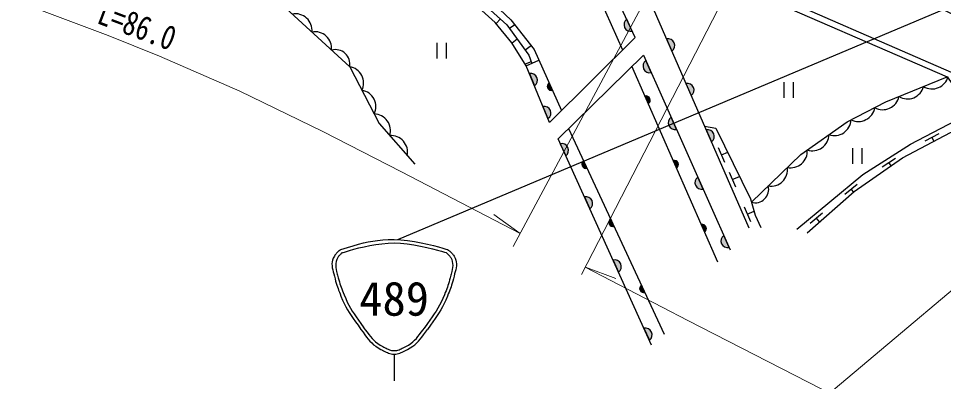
# Model space of a CAD drawing. Units: millimetres at full size, sheet at 1:1000; details may follow other scales. Extents: x 40000 to 680000, y 20000 to 380000.
# Drawn here: x 94534 to 164051, y 243515 to 270792 of the extents above; entities that cross this region are included whole.
import ezdxf
from ezdxf.enums import TextEntityAlignment as Align

# ---------------------------------------------------------------- set-up
doc = ezdxf.new("R2010")
doc.units = ezdxf.units.MM
doc.header["$LTSCALE"] = 1000
doc.linetypes.add('DASHED', pattern=[7.5, 6, -1.5])
for name, color, linetype, lineweight in [('M-BGD', 7, 'Continuous', 25), ('M-STR-HTXT', 7, 'Continuous', 13), ('M-STR-STRC', 7, 'Continuous', 25)]:
    doc.layers.add(name, color=color, linetype=linetype, lineweight=lineweight)
doc.styles.add('ＭＳ ゴシック', font='')
doc.styles.get('ＭＳ ゴシック').set_extended_font_data('MS Gothic')

msp = doc.modelspace()

# ---------------------------------------------------------------- hatches: boundary and pattern name
at = {"layer": 'M-BGD'}
for points in [[(140666, 269843, -0.82183), (140247, 270741)], [(143238, 269257, -0.82183), (143634, 268349)], [(142087, 266729, -0.82183), (141685, 267634)], [(132931, 266649, -0.82183), (133309, 265734)], [(134666, 265396), (134410, 265967, 0.84072)], [(144698, 265909, -0.82183), (145094, 265000)], [(141615, 264964), (141866, 264391, 0.84072)], [(133948, 264188, -0.82183), (134327, 263272)], [(143987, 262460, -0.82183), (143584, 263366)], [(146216, 262426, -0.82183), (146612, 261518)], [(135251, 261379, -0.82183), (135661, 260477)], [(137270, 259539), (137006, 260106, 0.84072)], [(143733, 260126), (143984, 259553, 0.84072)], [(145984, 257972, -0.82183), (145581, 258877)], [(137060, 257390, -0.82183), (137469, 256488)], [(139040, 255734), (139304, 255167, -0.84072)], [(145844, 255302), (146095, 254729, 0.84072)], [(147937, 253582, -0.82183), (147535, 254487)], [(139214, 252639, -0.82183), (139623, 251737)], [(141615, 250201), (141351, 250768, 0.84072)], [(141538, 247514, -0.82183), (141947, 246611)]]:
    msp.add_hatch(color=256, dxfattribs=at).paths.add_polyline_path(points)

# ---------------------------------------------------------------- linework, layer by layer
for p, q in [((130748, 270763), (130425, 270405)), ((140666, 269843), (140247, 270741)), ((131827, 270325), (131436, 270044)), ((132019, 269232), (131627, 268950)), ((134452, 262969), (140883, 269377)), ((143238, 269257), (143634, 268349)), ((125964, 268958), (125964, 267784)), ((126664, 268958), (126664, 267784)), ((133061, 268750), (132603, 268420)), ((132691, 267231), (133648, 267661)), ((135083, 261750), (141500, 268048)), ((141500, 268048), (148019, 253398)), ((133062, 267542), (132603, 267373)), ((147080, 252478), (140636, 267201)), ((142087, 266729), (141685, 267634)), ((132931, 266649), (133309, 265734)), ((134666, 265396), (134410, 265967)), ((144698, 265909), (145094, 265000)), ((152051, 266008), (152051, 264834)), ((152751, 266008), (152751, 264834)), ((141615, 264964), (141866, 264391)), ((133948, 264188), (134327, 263272)), ((143987, 262460), (143584, 263366)), ((135878, 262530), (143068, 247078)), ((146216, 262426), (146612, 261518)), ((163713, 262123), (162649, 261567)), ((142117, 246237), (135083, 261750)), ((163181, 261845), (163325, 261570)), ((135251, 261379), (135661, 260477)), ((147123, 261096), (147603, 259996)), ((147363, 260546), (147832, 260750)), ((157215, 261041), (157215, 259867)), ((157915, 261041), (157915, 259867)), ((137270, 259539), (137006, 260106)), ((143733, 260126), (143984, 259553)), ((160447, 260271), (159434, 259628)), ((159941, 259950), (160093, 259710)), ((145984, 257972), (145581, 258877)), ((147933, 259238), (148413, 258138)), ((148173, 258688), (148723, 258928)), ((157568, 258329), (156644, 257564)), ((157106, 257947), (157284, 257732)), ((137060, 257390), (137469, 256488)), ((149063, 256648), (149543, 255548)), ((149303, 256098), (149815, 256321)), ((154949, 256162), (154024, 255397)), ((139304, 255167), (139040, 255734)), ((145844, 255302), (146095, 254729)), ((154487, 255779), (154721, 255496)), ((147937, 253582), (147535, 254487)), ((139214, 252639), (139623, 251737)), ((141615, 250201), (141351, 250768)), ((141538, 247514), (141947, 246611))]:
    msp.add_line(p, q, dxfattribs=at)
for points in [[(140883, 269377), (138379, 274743), (137117, 277385), (135486, 279196), (133102, 281284), (130369, 283377), (127103, 285471), (123580, 287221), (119975, 288976), (108764, 293831)], [(109407, 292239), (125578, 285050), (129823, 282379), (132656, 280109), (135330, 277280), (137380, 274175), (139931, 268428)], [(134452, 262969), (132691, 267231), (131619, 268963), (130357, 270487), (127326, 273235), (124033, 275567), (120674, 277737), (116143, 280171), (108652, 278585), (107751, 277893), (106847, 278656), (108128, 279266), (116028, 281364), (120259, 279327), (127368, 274636), (131532, 270702), (133290, 268457), (135354, 263867)], [(107299, 278275), (108571, 278950), (116143, 280723), (120256, 278806), (123750, 276459), (127103, 274044), (131233, 270326), (132881, 268032), (133107, 267418)], [(241821, 246686), (235594, 246977), (231514, 247506), (226381, 248345), (214299, 251188), (210123, 252254), (202776, 254778), (183071, 262045), (170220, 268371), (156629, 275185), (151149, 278262), (149198, 278003), (147509, 277073), (144568, 274955), (141882, 272366), (149427, 255062)], [(107751, 277893), (119426, 267169), (121639, 262905), (124316, 259837)], [(148723, 273209), (164338, 266408), (165249, 265098), (167556, 264062), (168231, 262910), (183631, 256011), (183943, 255135), (192514, 252276), (192920, 251202), (203233, 248379), (205427, 246156), (215763, 244250), (215796, 244125)], [(149322, 273441), (164636, 266771), (165548, 265459), (167874, 264415), (168548, 263263), (183992, 256344), (184295, 255494), (192861, 252636), (193261, 251577), (203470, 248783), (205649, 246574), (216126, 244643), (216233, 244242)], [(149621, 256983), (153317, 260564), (156817, 263037), (159718, 264525), (164338, 266408)], [(153018, 254953), (157985, 259063), (161575, 261343), (164983, 263127), (167556, 264062)]]:
    msp.add_lwpolyline(points, dxfattribs=at)
at = {"layer": 'M-BGD', "linetype": 'DASHED'}
for points in [[(153800, 254693), (157347, 257788), (160964, 260320), (164566, 262227), (167893, 263486)], [(146098, 262698), (146948, 262560), (149542, 257249), (149907, 256005), (150319, 255080)]]:
    msp.add_lwpolyline(points, dxfattribs=at)
at = {"layer": 'M-BGD'}
for centre, radius, start, end in [((115345, 269900), 1250, 354.30068, 100.56088), ((140545, 270333), 505, 126.18355, 283.84174), ((116818, 268547), 1250, 354.30068, 100.56088), ((143346, 268764), 505, 304.72991, 102.3881), ((118336, 267352), 1105, 350.48188, 104.37968), ((119221, 265936), 1250, 334.28855, 80.54875), ((141975, 267221), 505, 125.1589, 282.81709), ((133030, 266154), 505, 303.6227, 101.28089), ((163198, 266753), 1250, 239.04514, 345.30535), ((134588, 265704), 318, 124.10118, 284.31891), ((144806, 265415), 505, 304.72991, 102.3881), ((161346, 265998), 1250, 239.04514, 345.30535), ((120142, 264161), 1250, 334.28855, 80.54875), ((141691, 264656), 318, 303.52739, 103.74512), ((159481, 265188), 1250, 241.64127, 347.90147), ((134047, 263693), 505, 303.6227, 101.28089), ((121237, 262369), 1250, 342.71552, 88.55516), ((157657, 264306), 1250, 243.69243, 349.95264), ((143875, 262953), 505, 125.1589, 282.81709), ((155856, 263251), 1250, 250.68985, 356.95006), ((146324, 261933), 505, 304.72991, 102.3881), ((122523, 260751), 1250, 347.98095, 94.24116), ((135367, 260888), 505, 305.56004, 103.21823), ((154198, 262105), 1250, 252.11471, 358.37492), ((152568, 260826), 1250, 257.87001, 4.13021), ((137187, 259845), 318, 124.84498, 285.06271), ((143808, 259817), 318, 303.52739, 103.74512), ((151082, 259443), 1250, 260.96389, 7.2241), ((145872, 258464), 505, 125.1589, 282.81709), ((149897, 257963), 1018, 254.22477, 13.96322), ((137176, 256899), 505, 305.56004, 103.21823), ((139222, 255474), 318, 124.84498, 285.06271), ((145919, 254994), 318, 303.52739, 103.74512), ((147825, 254075), 505, 125.1589, 282.81709), ((139330, 252148), 505, 305.56004, 103.21823), ((141532, 250508), 318, 124.84498, 285.06271), ((141653, 247022), 505, 305.56004, 103.21823)]:
    msp.add_arc(centre, radius, start, end, dxfattribs=at)
at = {"layer": 'M-STR-HTXT'}
for p, q in [((145984, 280339), (131722, 253653)), ((150734, 278518), (136855, 251568)), ((132244, 254630), (130245, 256055)), ((137135, 252112), (139436, 251256))]:
    msp.add_line(p, q, dxfattribs=at)
for points in [[(61039, 281045), (65779, 280225), (71987, 278882), (75993, 277942), (81896, 276250), (87838, 274406), (92439, 272858), (101274, 269525), (105138, 267970), (111179, 265335), (117413, 262306), (123322, 259267), (132244, 254630)], [(179016, 262420), (146267, 234869), (110205, 234869)], [(137127, 252095), (144833, 248095), (157881, 241403), (167891, 236352), (175995, 232615), (184738, 228917), (194125, 225431), (201648, 223057), (207904, 221373), (216118, 219437), (229291, 217278), (238521, 216291)]]:
    msp.add_lwpolyline(points, dxfattribs=at)
at = {"layer": 'M-STR-STRC'}
for p, q in [((164557, 271678), (123017, 254169)), ((122771, 245574), (122771, 243574))]:
    msp.add_line(p, q, dxfattribs=at)
for points in [[(118771, 253431), (119253, 253580), (119687, 253712), (120084, 253827), (120455, 253925), (120812, 254006), (121165, 254071), (121527, 254120), (121907, 254155), (122318, 254174), (122771, 254179), (123262, 254158), (123774, 254106), (124291, 254028), (124797, 253934), (125277, 253830), (125718, 253724), (126102, 253623), (126416, 253536), (126644, 253469), (126771, 253431)], [(118868, 253192), (119115, 253268), (119408, 253356), (119743, 253451), (120114, 253549), (120514, 253644), (120939, 253733), (121383, 253810), (121840, 253871), (122304, 253910), (122771, 253925), (123250, 253906), (123749, 253856), (124252, 253782), (124745, 253690), (125214, 253589), (125643, 253486), (126018, 253388), (126324, 253303), (126547, 253237), (126672, 253199)], [(118771, 253431), (118703, 253387), (118642, 253344), (118587, 253302), (118536, 253258), (118489, 253212), (118444, 253164), (118401, 253113), (118358, 253057), (118315, 252997), (118271, 252931), (118189, 252785), (118134, 252642), (118104, 252499), (118093, 252357), (118100, 252213), (118120, 252066), (118151, 251916), (118188, 251761), (118229, 251599), (118271, 251431)], [(118864, 253196), (118844, 253178), (118818, 253155), (118787, 253126), (118751, 253092), (118713, 253055), (118673, 253014), (118633, 252970), (118593, 252923), (118555, 252876), (118521, 252827), (118449, 252691), (118403, 252543), (118381, 252388), (118376, 252231), (118386, 252075), (118406, 251928), (118432, 251792), (118460, 251674), (118487, 251579), (118508, 251510)], [(126675, 253199), (126695, 253181), (126721, 253157), (126753, 253128), (126788, 253094), (126827, 253057), (126867, 253015), (126907, 252971), (126947, 252924), (126985, 252876), (127021, 252827), (127092, 252691), (127138, 252543), (127161, 252388), (127165, 252230), (127155, 252074), (127135, 251927), (127109, 251791), (127080, 251673), (127054, 251577), (127033, 251508)], [(126771, 253431), (126838, 253387), (126899, 253344), (126954, 253302), (127005, 253258), (127053, 253212), (127097, 253164), (127141, 253113), (127183, 253057), (127226, 252997), (127271, 252931), (127352, 252785), (127407, 252642), (127438, 252499), (127448, 252357), (127441, 252213), (127421, 252066), (127391, 251916), (127353, 251761), (127312, 251599), (127271, 251431)], [(118271, 251431), (118322, 251234), (118369, 251061), (118414, 250907), (118457, 250766), (118501, 250633), (118546, 250505), (118594, 250375), (118647, 250239), (118705, 250093), (118771, 249931), (118896, 249634), (119018, 249370), (119140, 249132), (119264, 248909), (119396, 248694), (119537, 248478), (119691, 248252), (119863, 248008), (120055, 247737), (120271, 247431)], [(118508, 251510), (118558, 251317), (118605, 251147), (118649, 250995), (118691, 250856), (118734, 250726), (118779, 250600), (118826, 250472), (118877, 250339), (118935, 250195), (118999, 250036), (119123, 249742), (119244, 249481), (119364, 249244), (119488, 249024), (119618, 248811), (119758, 248597), (119911, 248373), (120081, 248131), (120271, 247863), (120485, 247559)], [(127033, 251510), (126983, 251317), (126936, 251147), (126892, 250995), (126850, 250856), (126807, 250726), (126763, 250600), (126715, 250472), (126664, 250339), (126607, 250195), (126542, 250036), (126418, 249742), (126297, 249481), (126177, 249244), (126053, 249024), (125923, 248811), (125783, 248597), (125630, 248373), (125460, 248131), (125270, 247863), (125056, 247559)], [(127271, 251431), (127219, 251234), (127172, 251061), (127127, 250907), (127084, 250766), (127040, 250633), (126995, 250505), (126947, 250375), (126895, 250239), (126836, 250093), (126771, 249931), (126645, 249634), (126523, 249370), (126402, 249132), (126277, 248909), (126146, 248694), (126004, 248478), (125850, 248252), (125678, 248008), (125486, 247737), (125271, 247431)], [(120447, 247607), (120599, 247404), (120735, 247218), (120862, 247047), (120984, 246890), (121106, 246745), (121234, 246610), (121373, 246485), (121529, 246367), (121705, 246255), (121908, 246147), (122000, 246101), (122087, 246055), (122168, 246012), (122247, 245971), (122326, 245935), (122405, 245903), (122487, 245877), (122574, 245857), (122668, 245844), (122771, 245840), (122873, 245844), (122967, 245857), (123054, 245877), (123136, 245903), (123216, 245935), (123294, 245971), (123373, 246012), (123455, 246055), (123541, 246101), (123634, 246147), (123836, 246255), (124013, 246367), (124168, 246485), (124307, 246610), (124435, 246745), (124558, 246890), (124680, 247047), (124806, 247218), (124943, 247404), (125094, 247607)], [(120271, 247431), (120426, 247222), (120567, 247031), (120697, 246856), (120823, 246696), (120949, 246547), (121081, 246410), (121224, 246281), (121383, 246159), (121563, 246043), (121771, 245931), (121878, 245876), (121977, 245822), (122072, 245772), (122163, 245725), (122254, 245683), (122346, 245646), (122442, 245616), (122543, 245594), (122652, 245579), (122771, 245574), (122889, 245579), (122998, 245594), (123099, 245616), (123195, 245646), (123287, 245683), (123378, 245725), (123469, 245772), (123564, 245822), (123664, 245876), (123771, 245931), (123978, 246043), (124158, 246159), (124317, 246281), (124460, 246410), (124592, 246547), (124719, 246696), (124844, 246856), (124975, 247031), (125115, 247222), (125271, 247431)]]:
    msp.add_lwpolyline(points, dxfattribs=at)

# ---------------------------------------------------------------- texts
at = {"layer": 'M-STR-HTXT', "style": 'ＭＳ ゴシック', "width": 0.8}
msp.add_text('ガードレール  L=86.0 ', height=1833, rotation=339.335, dxfattribs=at).set_placement((96857, 271191), align=Align.BOTTOM_CENTER)
at = {"layer": 'M-STR-STRC', "style": 'ＭＳ ゴシック'}
msp.add_text('489', height=2566, dxfattribs=at).set_placement((120146, 247689), align=Align.BOTTOM_LEFT)

doc.saveas('drawing.dxf')
